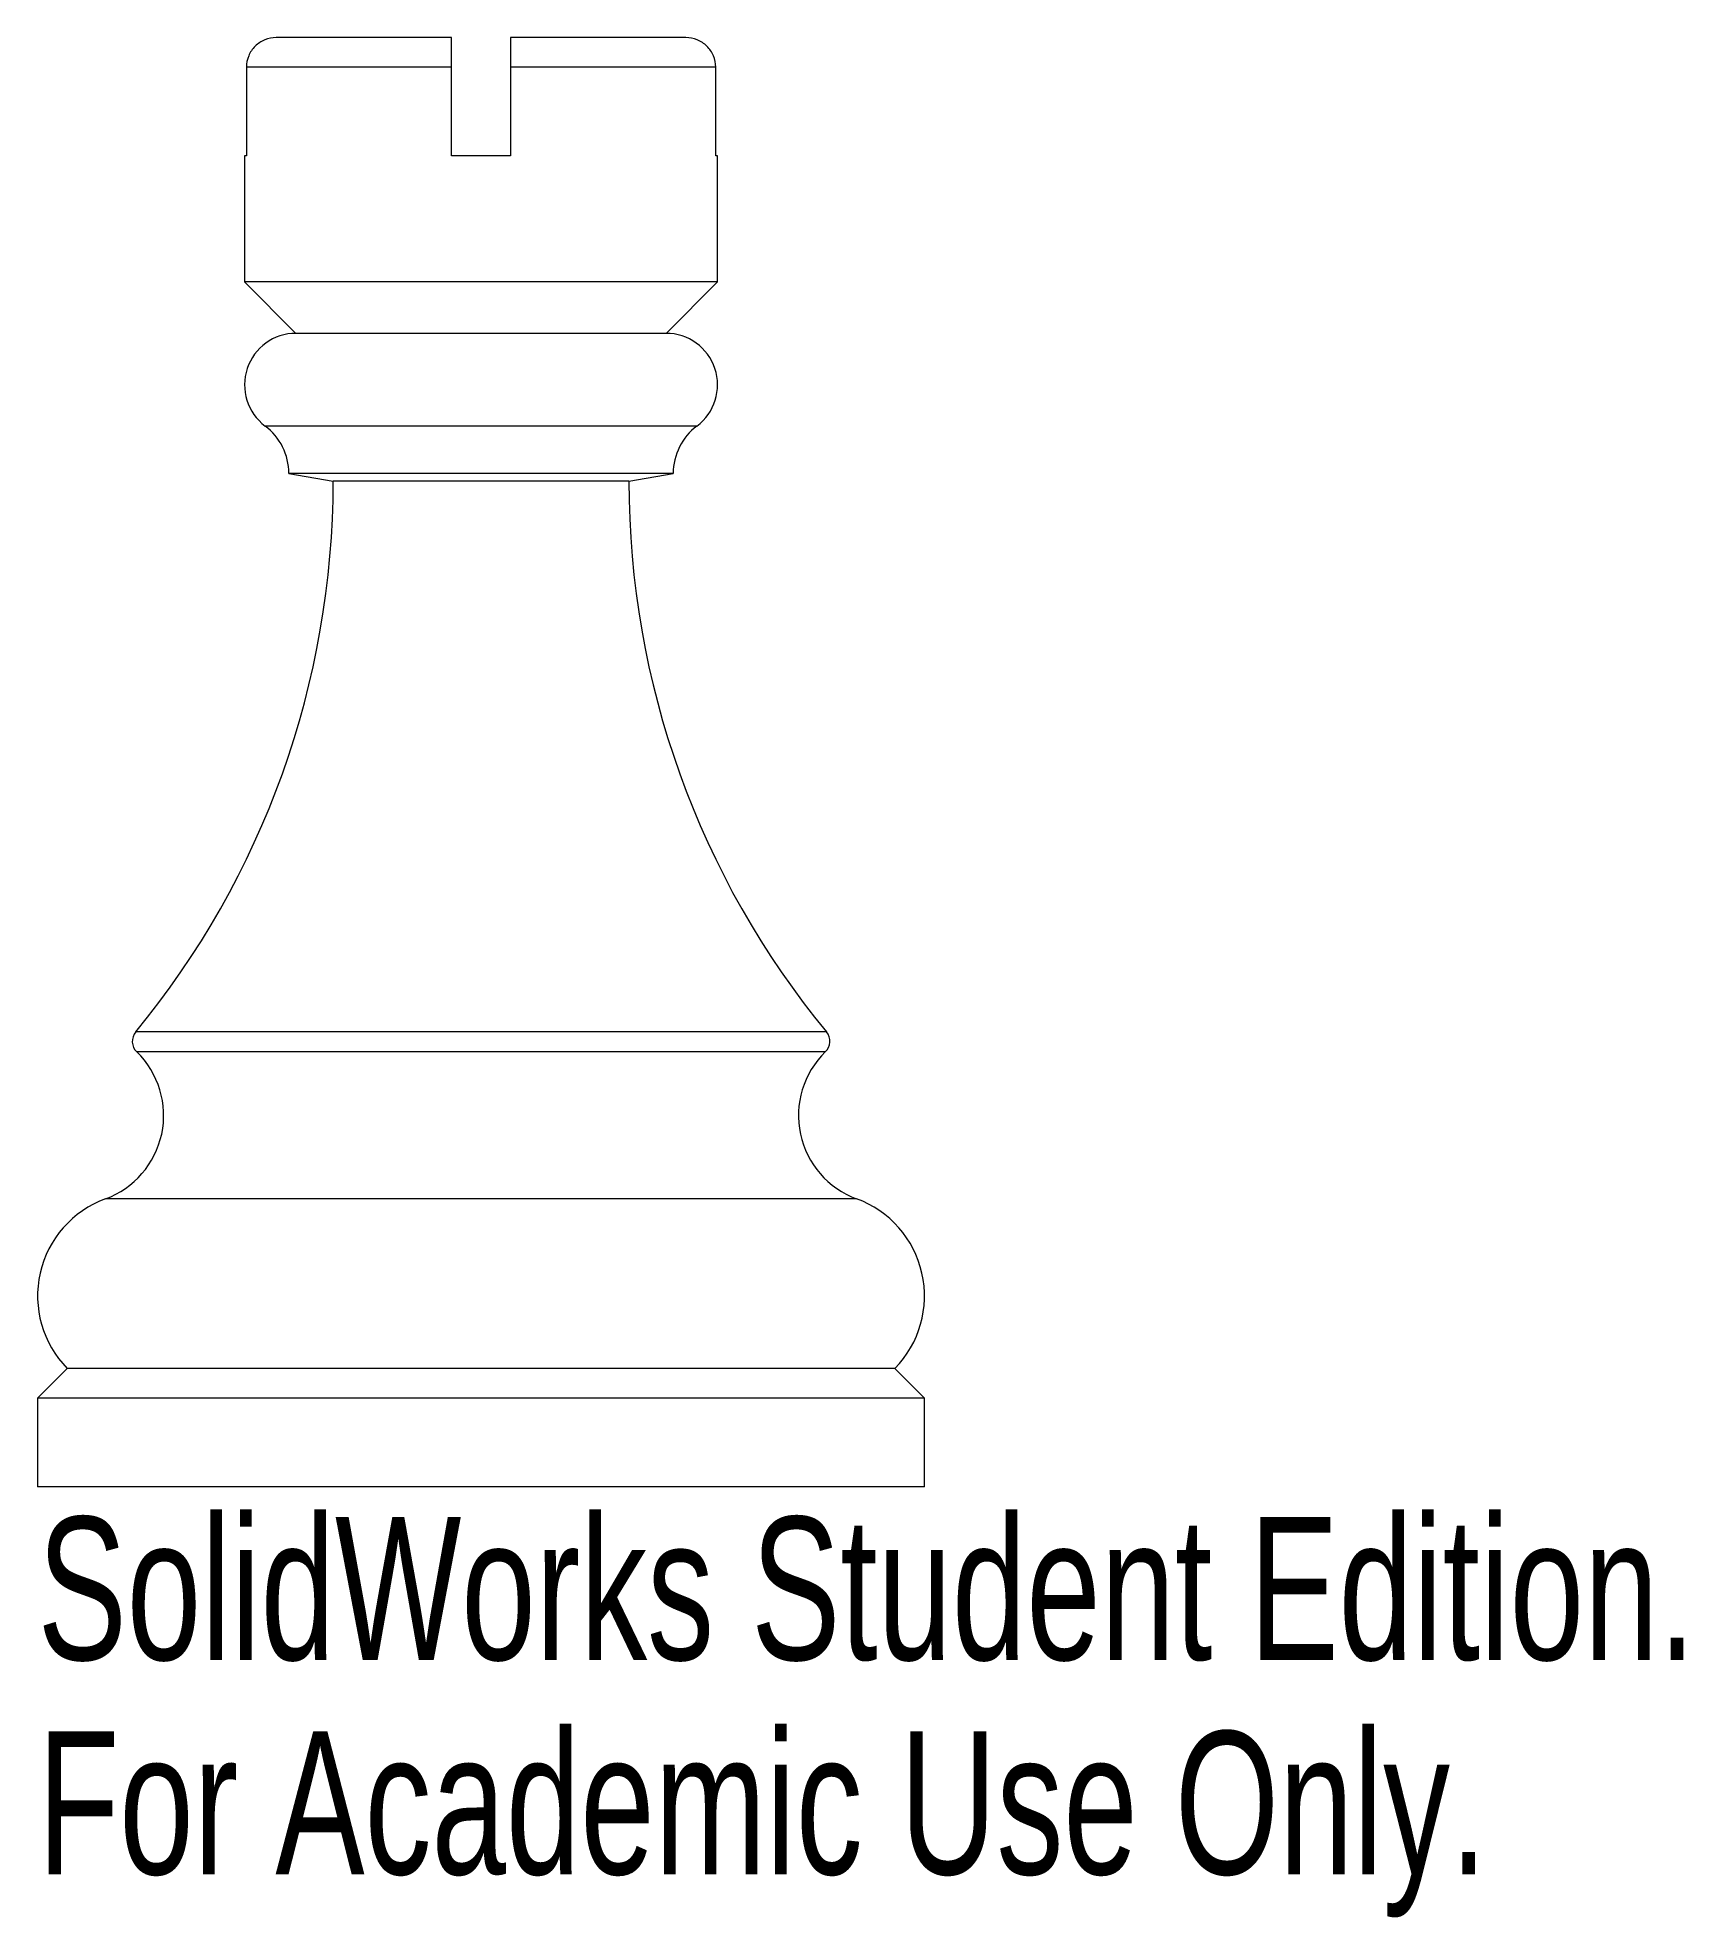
# Paper-space layout '_Right' of a CAD drawing. Header units: millimetres. Extents: x -15 to 40.7, y -14.6 to 49.
import ezdxf

# ---------------------------------------------------------------- set-up
doc = ezdxf.new("R2010")
doc.units = ezdxf.units.MM
doc.styles.add('SLDTEXTSTYLE0', font='TXT', dxfattribs={"width": 0.7})

psp = doc.layouts.new('_Right')

# ---------------------------------------------------------------- linework, layer by layer
at = {"color": 7, "linetype": 'Continuous', "lineweight": 15}
for p, q in [((-1, 49), (-6.928, 49)), ((6.928, 49), (1, 49)), ((-7.937, 48), (-7.937, 45)), ((-1, 48), (-7.937, 48)), ((-1, 45), (-1, 48)), ((1, 48), (1, 45)), ((7.937, 48), (1, 48)), ((7.937, 45), (7.937, 48)), ((-8, 45), (-8, 40.74)), ((-7.937, 45), (-8, 45)), ((1, 45), (-1, 45)), ((8, 45), (7.937, 45)), ((8, 40.74), (8, 45)), ((-8, 40.74), (-6.26, 39)), ((8, 40.74), (-8, 40.74)), ((6.26, 39), (8, 40.74)), ((6.26, 39), (-6.26, 39)), ((-6.5, 34.264), (-5, 34)), ((6.5, 34.264), (-6.5, 34.264)), ((5, 34), (-5, 34)), ((5, 34), (6.5, 34.264)), ((-14, 4), (-15, 3)), ((14, 4), (-14, 4)), ((15, 3), (14, 4)), ((-15, 3), (-15, 0)), ((15, 3), (-15, 3)), ((15, 0), (15, 3)), ((15, 0), (-15, 0))]:
    psp.add_line(p, q, dxfattribs=at)
at = {"color": 8, "linetype": 'Continuous', "lineweight": 15}
for p, q in [((7.302, 35.866), (-7.302, 35.866)), ((11.681, 15.38), (-11.681, 15.38)), ((11.644, 14.704), (-11.644, 14.704)), ((12.704, 9.736), (-12.704, 9.736))]:
    psp.add_line(p, q, dxfattribs=at)
at = {"color": 7, "linetype": 'Continuous', "lineweight": 15}
for centre, radius, start, end in [((-6.26, 37.26), 1.74, 90, 233.20404), ((6.26, 37.26), 1.74, 306.79596, 90), ((-8.5, 34.264), 2, 0, 53.20404), ((8.5, 34.264), 2, 126.79596, 180), ((-34.286, 34), 29.286, 320.52061, 0), ((34.286, 34), 29.286, 180, 219.47939), ((-11.296, 15.062), 0.5, 140.52061, 225.80159), ((11.296, 15.062), 0.5, 314.19841, 39.47939), ((-13.736, 12.553), 3, 290.11627, 45.80159), ((13.736, 12.553), 3, 134.19841, 249.88373), ((-11.5, 6.449), 3.5, 110.11627, 224.41531), ((11.5, 6.449), 3.5, 315.58469, 69.88373)]:
    psp.add_arc(centre, radius, start, end, dxfattribs=at)
for points in [[(-6.928, 49), (-7.061, 49), (-7.191, 48.974), (-7.435, 48.875), (-7.547, 48.801), (-7.734, 48.616), (-7.809, 48.505), (-7.911, 48.263), (-7.937, 48.131), (-7.937, 48)], [(-1, 48), (-1, 48.132), (-1, 48.262), (-1, 48.507), (-1, 48.617), (-1, 48.802), (-1, 48.875), (-1, 48.974), (-1, 49), (-1, 49)], [(1, 49), (1, 49), (1, 48.974), (1, 48.875), (1, 48.801), (1, 48.617), (1, 48.505), (1, 48.263), (1, 48.132), (1, 48)], [(7.937, 48), (7.937, 48.131), (7.911, 48.263), (7.808, 48.507), (7.733, 48.617), (7.546, 48.802), (7.434, 48.875), (7.191, 48.974), (7.059, 49), (6.928, 49)]]:
    psp.add_open_spline(points, degree=3, knots=[0, 0, 0, 0, 0.25, 0.25, 0.5, 0.5, 0.75, 0.75, 1, 1, 1, 1], dxfattribs=at)

# ---------------------------------------------------------------- texts
at = {"color": 7, "linetype": 'Continuous', "char_height": 4.83362, "attachment_point": 1, "style": 'SLDTEXTSTYLE0'}
for s, insert in [('SolidWorks Student Edition.', (-15, -1.02)), ('For Academic Use Only.', (-15, -8.27))]:
    psp.add_mtext(s, dxfattribs=dict(at, insert=insert))

doc.saveas('drawing.dxf')
